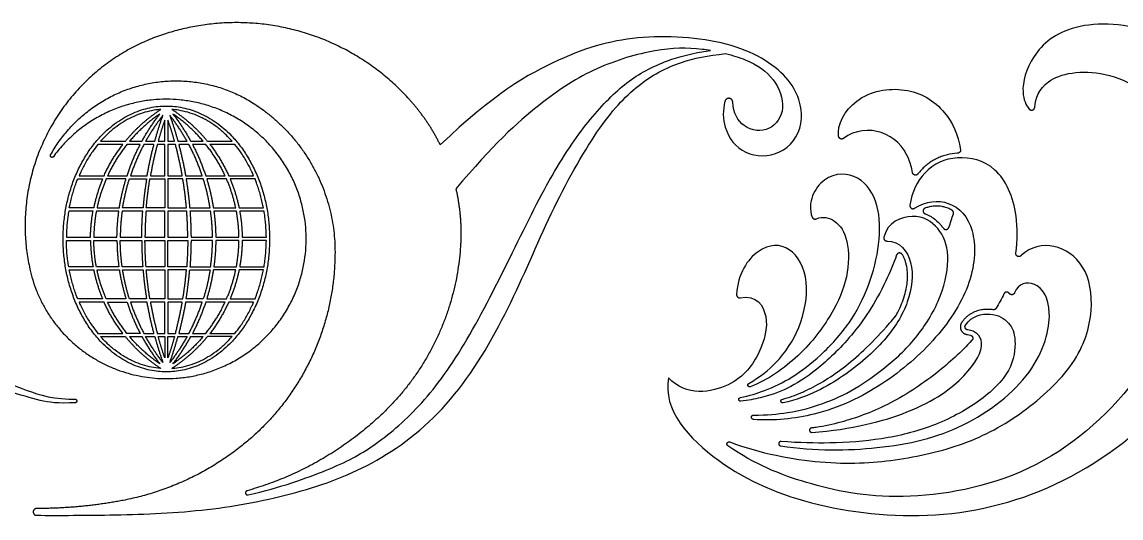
# Model space of a CAD drawing. Header units: millimetres. Extents: x -135 to 7155, y -215 to 2165.
# Drawn here: x -63.6 to 32, y 40.1 to 83.3 of the extents above; entities that cross this region are included whole.
import ezdxf

# ---------------------------------------------------------------- set-up
doc = ezdxf.new("R2010")
doc.units = ezdxf.units.MM
doc.header["$MEASUREMENT"] = 0
doc.layers.add('Default', color=18, linetype='Continuous')

msp = doc.modelspace()

# ---------------------------------------------------------------- linework, layer by layer
at = {"layer": 'Default', "color": 5}
for p, q in [((-51.229, 72.905), (-51.229, 74.746)), ((-50.945, 74.746), (-50.945, 72.905)), ((-56.804, 72.905), (-54.656, 72.905)), ((-54.286, 72.905), (-53.212, 72.905)), ((-52.888, 72.905), (-52.092, 72.905)), ((-51.797, 72.905), (-51.229, 72.905)), ((-50.945, 72.905), (-50.376, 72.905)), ((-50.082, 72.905), (-49.286, 72.905)), ((-48.961, 72.905), (-47.887, 72.905)), ((-47.517, 72.905), (-45.37, 72.905)), ((-54.882, 72.621), (-57.045, 72.621)), ((-53.365, 72.621), (-54.52, 72.621)), ((-52.168, 72.621), (-53.043, 72.621)), ((-51.229, 72.621), (-51.874, 72.621)), ((-51.229, 69.908), (-51.229, 72.621)), ((-50.299, 72.621), (-50.945, 72.621)), ((-50.945, 72.621), (-50.945, 69.908)), ((-49.13, 72.621), (-50.005, 72.621)), ((-47.653, 72.621), (-48.809, 72.621)), ((-45.128, 72.621), (-47.291, 72.621)), ((-58.68, 69.908), (-56.508, 69.908)), ((-56.196, 69.908), (-54.509, 69.908)), ((-54.21, 69.908), (-52.759, 69.908)), ((-52.471, 69.908), (-51.229, 69.908)), ((-50.945, 69.908), (-49.702, 69.908)), ((-49.414, 69.908), (-47.963, 69.908)), ((-47.664, 69.908), (-45.977, 69.908)), ((-45.665, 69.908), (-43.493, 69.908)), ((-58.798, 69.624), (-56.632, 69.624)), ((-54.6, 69.624), (-56.323, 69.624)), ((-54.302, 69.624), (-52.807, 69.624)), ((-52.519, 69.624), (-51.229, 69.624)), ((-51.229, 69.624), (-51.229, 67.111)), ((-49.654, 69.624), (-50.945, 69.624)), ((-50.945, 69.624), (-50.945, 67.111)), ((-47.871, 69.624), (-49.366, 69.624)), ((-45.85, 69.624), (-47.574, 69.624)), ((-43.375, 69.624), (-45.541, 69.624)), ((-57.411, 67.111), (-59.532, 67.111)), ((-57.121, 67.111), (-55.178, 67.111)), ((-53.118, 67.111), (-54.89, 67.111)), ((-51.229, 67.111), (-52.833, 67.111)), ((-50.945, 67.111), (-49.34, 67.111)), ((-49.055, 67.111), (-47.283, 67.111)), ((-46.996, 67.111), (-45.052, 67.111)), ((-44.762, 67.111), (-42.642, 67.111)), ((-57.466, 66.827), (-59.583, 66.827)), ((-55.219, 66.827), (-57.177, 66.827)), ((-53.141, 66.827), (-54.932, 66.827)), ((-51.229, 66.827), (-52.856, 66.827)), ((-51.229, 64.554), (-51.229, 66.827)), ((-49.317, 66.827), (-50.945, 66.827)), ((-50.945, 66.827), (-50.945, 64.554)), ((-47.241, 66.827), (-49.032, 66.827)), ((-44.996, 66.827), (-46.954, 66.827)), ((-42.59, 66.827), (-44.707, 66.827)), ((-59.784, 64.554), (-57.685, 64.554)), ((-59.784, 64.27), (-57.685, 64.27)), ((-57.4, 64.554), (-55.384, 64.554)), ((-57.4, 64.27), (-55.384, 64.27)), ((-55.1, 64.554), (-53.231, 64.554)), ((-55.1, 64.27), (-53.231, 64.27)), ((-52.947, 64.554), (-51.229, 64.554)), ((-52.947, 64.27), (-51.229, 64.27)), ((-51.229, 64.27), (-51.229, 61.998)), ((-50.945, 64.554), (-49.226, 64.554)), ((-50.945, 61.998), (-50.945, 64.27)), ((-50.945, 64.27), (-49.226, 64.27)), ((-48.942, 64.554), (-47.073, 64.554)), ((-47.073, 64.27), (-48.942, 64.27)), ((-46.789, 64.554), (-44.773, 64.554)), ((-44.773, 64.27), (-46.789, 64.27)), ((-44.489, 64.554), (-42.389, 64.554)), ((-42.389, 64.27), (-44.489, 64.27)), ((-57.466, 61.998), (-59.583, 61.998)), ((-59.532, 61.714), (-57.411, 61.714)), ((-55.219, 61.998), (-57.177, 61.998)), ((-57.121, 61.714), (-55.178, 61.714)), ((-53.141, 61.998), (-54.932, 61.998)), ((-54.89, 61.714), (-53.118, 61.714)), ((-51.229, 61.998), (-52.856, 61.998)), ((-52.833, 61.714), (-51.229, 61.714)), ((-51.229, 61.714), (-51.229, 59.201)), ((-49.317, 61.998), (-50.945, 61.998)), ((-49.34, 61.714), (-50.945, 61.714)), ((-50.945, 61.714), (-50.945, 59.201)), ((-49.055, 61.714), (-47.283, 61.714)), ((-49.032, 61.998), (-47.241, 61.998)), ((-45.052, 61.714), (-46.996, 61.714)), ((-46.954, 61.998), (-44.996, 61.998)), ((-42.642, 61.714), (-44.762, 61.714)), ((-44.707, 61.998), (-42.59, 61.998)), ((-56.632, 59.201), (-58.798, 59.201)), ((-56.508, 58.917), (-58.68, 58.917)), ((-54.6, 59.201), (-56.323, 59.201)), ((-56.196, 58.917), (-54.509, 58.917)), ((-52.807, 59.201), (-54.302, 59.201)), ((-52.759, 58.917), (-54.21, 58.917)), ((-51.229, 59.201), (-52.519, 59.201)), ((-51.229, 58.917), (-52.471, 58.917)), ((-51.229, 56.204), (-51.229, 58.917)), ((-50.945, 59.201), (-49.654, 59.201)), ((-49.702, 58.917), (-50.945, 58.917)), ((-50.945, 58.917), (-50.945, 56.204)), ((-47.963, 58.917), (-49.414, 58.917)), ((-47.871, 59.201), (-49.366, 59.201)), ((-45.977, 58.917), (-47.664, 58.917)), ((-47.574, 59.201), (-45.85, 59.201)), ((-43.493, 58.917), (-45.665, 58.917)), ((-45.541, 59.201), (-43.375, 59.201)), ((-57.045, 56.204), (-54.882, 56.204)), ((-56.804, 55.92), (-54.656, 55.92)), ((-53.365, 56.204), (-54.52, 56.204)), ((-54.286, 55.92), (-53.212, 55.92)), ((-53.043, 56.204), (-52.168, 56.204)), ((-52.888, 55.92), (-52.092, 55.92)), ((-51.874, 56.204), (-51.229, 56.204)), ((-51.797, 55.92), (-51.229, 55.92)), ((-51.229, 55.92), (-51.229, 54.079)), ((-50.945, 56.204), (-50.299, 56.204)), ((-50.945, 54.079), (-50.945, 55.92)), ((-50.945, 55.92), (-50.376, 55.92)), ((-50.082, 55.92), (-49.286, 55.92)), ((-50.005, 56.204), (-49.13, 56.204)), ((-48.961, 55.92), (-47.887, 55.92)), ((-48.809, 56.204), (-47.653, 56.204)), ((-45.37, 55.92), (-47.517, 55.92)), ((-47.291, 56.204), (-45.128, 56.204)), ((-59.562, 50.493), (-59.033, 50.479)), ((-59.034, 50.159), (-59.517, 50.15))]:
    msp.add_line(p, q, dxfattribs=at)
for points, weights in [([(-30.076, 76.689), (-39.02, 86.376), (-51.505, 82.14)], [1, 0.838537251904, 1]), ([(-51.505, 82.14), (-66.355, 77.101), (-62.964, 61.791)], [1, 0.74464146327, 1]), ([(-27.258, 72.588), (-28.371, 74.842), (-30.076, 76.689)], [1, 0.989713632511, 1]), ([(-54.656, 72.905), (-53.331, 74.527), (-51.574, 75.667)], [1, 0.988039173731, 1]), ([(-50.599, 75.667), (-48.843, 74.527), (-47.517, 72.905)], [1, 0.988039155547, 1]), ([(-43.403, 76.136), (-36.413, 71.594), (-36.413, 63.258)], [1, 0.878902917297, 1]), ([(-51.661, 75.268), (-53.134, 74.265), (-54.286, 72.905)], [1, 0.990919516876, 1]), ([(-53.212, 72.905), (-52.531, 74.149), (-51.661, 75.268)], [1, 0.996801514638, 1]), ([(-51.386, 75.159), (-52.225, 74.091), (-52.888, 72.905)], [1, 0.996966451526, 1]), ([(-52.092, 72.905), (-51.78, 74.045), (-51.386, 75.159)], [1, 0.999327206582, 1]), ([(-51.229, 74.746), (-51.541, 73.834), (-51.797, 72.905)], [1, 0.999544535775, 1]), ([(-50.376, 72.905), (-50.633, 73.834), (-50.945, 74.746)], [1, 0.999544535775, 1]), ([(-49.286, 72.905), (-49.949, 74.091), (-50.788, 75.159)], [1, 0.996966451526, 1]), ([(-50.788, 75.159), (-50.393, 74.045), (-50.082, 72.905)], [1, 0.999327206582, 1]), ([(-47.887, 72.905), (-49.039, 74.265), (-50.512, 75.268)], [1, 0.990919516876, 1]), ([(-50.512, 75.268), (-49.642, 74.149), (-48.961, 72.905)], [1, 0.996801514638, 1]), ([(-56.508, 69.908), (-55.856, 71.361), (-54.882, 72.621)], [1, 0.993030046894, 1]), ([(-54.52, 72.621), (-55.524, 71.367), (-56.196, 69.908)], [1, 0.992605165698, 1]), ([(-54.509, 69.908), (-54.05, 71.312), (-53.365, 72.621)], [1, 0.996528570327, 1]), ([(-53.043, 72.621), (-53.742, 71.314), (-54.21, 69.908)], [1, 0.996392732517, 1]), ([(-52.759, 69.908), (-52.522, 71.277), (-52.168, 72.621)], [1, 0.999070263252, 1]), ([(-51.874, 72.621), (-52.232, 71.277), (-52.471, 69.908)], [1, 0.999052826132, 1]), ([(-49.702, 69.908), (-49.942, 71.277), (-50.299, 72.621)], [1, 0.999052826132, 1]), ([(-50.005, 72.621), (-49.651, 71.277), (-49.414, 69.908)], [1, 0.999070263252, 1]), ([(-47.963, 69.908), (-48.431, 71.314), (-49.13, 72.621)], [1, 0.996392732517, 1]), ([(-48.809, 72.621), (-48.123, 71.312), (-47.664, 69.908)], [1, 0.996528570327, 1]), ([(-45.977, 69.908), (-46.649, 71.367), (-47.653, 72.621)], [1, 0.992605165698, 1]), ([(-47.291, 72.621), (-46.317, 71.361), (-45.665, 69.908)], [1, 0.993030046894, 1]), ([(-56.632, 69.624), (-57.145, 68.406), (-57.411, 67.111)], [1, 0.995185178265, 1]), ([(-56.323, 69.624), (-56.849, 68.408), (-57.121, 67.111)], [1, 0.994952619667, 1]), ([(-55.178, 67.111), (-54.98, 68.389), (-54.6, 69.624)], [1, 0.997340065345, 1]), ([(-54.89, 67.111), (-54.69, 68.389), (-54.302, 69.624)], [1, 0.997247556278, 1]), ([(-52.807, 69.624), (-53.012, 68.374), (-53.118, 67.111)], [1, 0.99922717101, 1]), ([(-52.833, 67.111), (-52.726, 68.374), (-52.519, 69.624)], [1, 0.999213131971, 1]), ([(-49.34, 67.111), (-49.447, 68.374), (-49.654, 69.624)], [1, 0.999213131971, 1]), ([(-49.366, 69.624), (-49.161, 68.374), (-49.055, 67.111)], [1, 0.99922717101, 1]), ([(-47.283, 67.111), (-47.484, 68.389), (-47.871, 69.624)], [1, 0.997247556278, 1]), ([(-47.574, 69.624), (-47.193, 68.389), (-46.996, 67.111)], [1, 0.997340065345, 1]), ([(-45.052, 67.111), (-45.325, 68.408), (-45.85, 69.624)], [1, 0.994952619667, 1]), ([(-45.541, 69.624), (-45.028, 68.406), (-44.762, 67.111)], [1, 0.995185178265, 1]), ([(-25.897, 68.754), (-25.335, 66.286), (-25.499, 63.761)], [1, 0.989575795205, 1]), ([(-57.685, 64.554), (-57.672, 65.7), (-57.466, 66.827)], [1, 0.996375057779, 1]), ([(-57.177, 66.827), (-57.388, 65.701), (-57.4, 64.554)], [1, 0.996214721419, 1]), ([(-55.384, 64.554), (-55.375, 65.696), (-55.219, 66.827)], [1, 0.997922778856, 1]), ([(-54.932, 66.827), (-55.091, 65.696), (-55.1, 64.554)], [1, 0.997853954613, 1]), ([(-53.231, 64.554), (-53.226, 65.692), (-53.141, 66.827)], [1, 0.999376288595, 1]), ([(-52.856, 66.827), (-52.942, 65.692), (-52.947, 64.554)], [1, 0.999365115766, 1]), ([(-49.226, 64.554), (-49.231, 65.692), (-49.317, 66.827)], [1, 0.999365115766, 1]), ([(-49.032, 66.827), (-48.947, 65.692), (-48.942, 64.554)], [1, 0.999376288595, 1]), ([(-47.073, 64.554), (-47.083, 65.696), (-47.241, 66.827)], [1, 0.997853954613, 1]), ([(-46.954, 66.827), (-46.798, 65.696), (-46.789, 64.554)], [1, 0.997922778856, 1]), ([(-44.773, 64.554), (-44.785, 65.701), (-44.996, 66.827)], [1, 0.996214721419, 1]), ([(-44.707, 66.827), (-44.501, 65.7), (-44.489, 64.554)], [1, 0.996375057779, 1]), ([(17.381, 66.604), (17.442, 66.807), (17.259, 66.914)], [1, 0.784861785999, 1]), ([(-57.685, 64.27), (-57.672, 63.125), (-57.466, 61.998)], [1, 0.996375057779, 1]), ([(-57.177, 61.998), (-57.388, 63.124), (-57.4, 64.27)], [1, 0.996214721419, 1]), ([(-55.384, 64.27), (-55.375, 63.129), (-55.219, 61.998)], [1, 0.997922778856, 1]), ([(-54.932, 61.998), (-55.091, 63.128), (-55.1, 64.27)], [1, 0.997853954613, 1]), ([(-53.231, 64.27), (-53.226, 63.132), (-53.141, 61.998)], [1, 0.999376288595, 1]), ([(-52.856, 61.998), (-52.942, 63.132), (-52.947, 64.27)], [1, 0.999365115766, 1]), ([(-49.226, 64.27), (-49.231, 63.132), (-49.317, 61.998)], [1, 0.999365115766, 1]), ([(-48.942, 64.27), (-48.947, 63.132), (-49.032, 61.998)], [1, 0.999376288595, 1]), ([(-47.241, 61.998), (-47.083, 63.128), (-47.073, 64.27)], [1, 0.997853954613, 1]), ([(-46.789, 64.27), (-46.798, 63.129), (-46.954, 61.998)], [1, 0.997922778856, 1]), ([(-44.996, 61.998), (-44.785, 63.124), (-44.773, 64.27)], [1, 0.996214721419, 1]), ([(-44.489, 64.27), (-44.501, 63.125), (-44.707, 61.998)], [1, 0.996375057779, 1]), ([(-36.413, 63.258), (-36.413, 52.737), (-44.717, 46.275)], [1, 0.898357446262, 1]), ([(-25.499, 63.761), (-26.064, 55.089), (-32.386, 49.126)], [1, 0.930588879279, 1]), ([(-57.411, 61.714), (-57.145, 60.419), (-56.632, 59.201)], [1, 0.995185178265, 1]), ([(-56.323, 59.201), (-56.849, 60.417), (-57.121, 61.714)], [1, 0.994952619667, 1]), ([(-55.178, 61.714), (-54.98, 60.436), (-54.6, 59.201)], [1, 0.997340065345, 1]), ([(-54.302, 59.201), (-54.69, 60.435), (-54.89, 61.714)], [1, 0.997247556278, 1]), ([(-53.118, 61.714), (-53.012, 60.451), (-52.807, 59.201)], [1, 0.99922717101, 1]), ([(-52.519, 59.201), (-52.726, 60.451), (-52.833, 61.714)], [1, 0.999213131971, 1]), ([(-49.654, 59.201), (-49.447, 60.451), (-49.34, 61.714)], [1, 0.999213131971, 1]), ([(-49.366, 59.201), (-49.161, 60.451), (-49.055, 61.714)], [1, 0.99922717101, 1]), ([(-47.283, 61.714), (-47.484, 60.435), (-47.871, 59.201)], [1, 0.997247556278, 1]), ([(-46.996, 61.714), (-47.193, 60.436), (-47.574, 59.201)], [1, 0.997340065345, 1]), ([(-45.85, 59.201), (-45.325, 60.417), (-45.052, 61.714)], [1, 0.994952619667, 1]), ([(-44.762, 61.714), (-45.028, 60.419), (-45.541, 59.201)], [1, 0.995185178265, 1]), ([(-54.882, 56.204), (-55.856, 57.464), (-56.508, 58.917)], [1, 0.993030046894, 1]), ([(-54.52, 56.204), (-55.524, 57.458), (-56.196, 58.917)], [1, 0.992605165698, 1]), ([(-54.509, 58.917), (-54.05, 57.512), (-53.365, 56.204)], [1, 0.996528570327, 1]), ([(-54.21, 58.917), (-53.742, 57.511), (-53.043, 56.204)], [1, 0.996392732517, 1]), ([(-52.168, 56.204), (-52.522, 57.548), (-52.759, 58.917)], [1, 0.999070263252, 1]), ([(-52.471, 58.917), (-52.232, 57.547), (-51.874, 56.204)], [1, 0.999052826132, 1]), ([(-50.299, 56.204), (-49.942, 57.547), (-49.702, 58.917)], [1, 0.999052826132, 1]), ([(-49.414, 58.917), (-49.651, 57.548), (-50.005, 56.204)], [1, 0.999070263252, 1]), ([(-49.13, 56.204), (-48.431, 57.511), (-47.963, 58.917)], [1, 0.996392732517, 1]), ([(-47.664, 58.917), (-48.123, 57.512), (-48.809, 56.204)], [1, 0.996528570327, 1]), ([(-47.653, 56.204), (-46.649, 57.458), (-45.977, 58.917)], [1, 0.992605165698, 1]), ([(-45.665, 58.917), (-46.317, 57.464), (-47.291, 56.204)], [1, 0.993030046894, 1]), ([(21.11, 58.384), (21.017, 58.231), (20.84, 58.256)], [1, 0.832722065278, 1]), ([(12.361, 57.708), (12.377, 57.727), (12.389, 57.749)], [1, 0.995751093645, 1]), ([(-54.656, 55.92), (-53.331, 54.298), (-51.574, 53.157)], [1, 0.98803915645, 1]), ([(-51.661, 53.557), (-53.134, 54.56), (-54.286, 55.92)], [1, 0.990919516876, 1]), ([(-53.212, 55.92), (-52.531, 54.676), (-51.661, 53.557)], [1, 0.996801514638, 1]), ([(-51.386, 53.665), (-52.225, 54.734), (-52.888, 55.92)], [1, 0.996966451526, 1]), ([(-52.092, 55.92), (-51.78, 54.78), (-51.386, 53.665)], [1, 0.999327206582, 1]), ([(-51.229, 54.079), (-51.541, 54.991), (-51.797, 55.92)], [1, 0.999544535775, 1]), ([(-50.376, 55.92), (-50.633, 54.991), (-50.945, 54.079)], [1, 0.999544535775, 1]), ([(-49.286, 55.92), (-49.949, 54.734), (-50.788, 53.665)], [1, 0.996966451526, 1]), ([(-50.788, 53.665), (-50.393, 54.78), (-50.082, 55.92)], [1, 0.999327206582, 1]), ([(-47.517, 55.92), (-48.843, 54.298), (-50.599, 53.157)], [1, 0.988039154974, 1]), ([(-47.887, 55.92), (-49.039, 54.56), (-50.512, 53.557)], [1, 0.990919516876, 1]), ([(-50.512, 53.557), (-49.642, 54.676), (-48.961, 55.92)], [1, 0.996801514638, 1]), ([(-32.386, 49.126), (-37.412, 44.386), (-44.063, 42.522)], [1, 0.970990917231, 1]), ([(-44.717, 46.275), (-49.234, 42.761), (-54.853, 41.679)], [1, 0.972393652779, 1]), ([(-54.853, 41.679), (-58.578, 40.962), (-62.371, 40.979)], [1, 0.995273204646, 1])]:
    msp.add_rational_spline(points, weights, degree=2, dxfattribs=at)
for points, knots in [([(-7.408, 52.338), (-7.91, 49.52), (-3.332, 44.533), (5.173, 40.902), (16.577, 39.771), (27.708, 42.901), (38.145, 51.16), (43.085, 63.407), (41.482, 77.081), (35.15, 83.172), (27.294, 83.324), (24.023, 80.363), (23.168, 77.271), (23.692, 76.032), (23.99, 75.697)], [11708.457076, 11708.457076, 11708.457076, 11708.457076, 11743.120278, 11777.78348, 11812.446683, 11847.109885, 11881.773087, 11916.43629, 11951.099492, 11985.762694, 12020.425897, 12055.089099, 12089.752301, 12113.583948, 12113.583948, 12113.583948, 12113.583948]), ([(-2.489, 76.382), (-2.699, 75.596), (-2.623, 73.741), (-0.935, 71.567), (2.481, 71.517), (4.626, 74.224), (3.682, 78.349), (-1.347, 81.659), (-9.925, 82.343), (-16.565, 80.533), (-22.643, 77), (-27.258, 72.588)], [10296.360235, 10296.360235, 10296.360235, 10296.360235, 10318.859277, 10350.223536, 10381.587795, 10412.952054, 10444.316313, 10475.680572, 10507.044831, 10538.40909, 10569.773341, 10569.773341, 10569.773341, 10569.773341]), ([(-62.373, 40.381), (-60.466, 40.379), (-55.412, 40.361), (-47.47, 40.703), (-39.687, 42.197), (-32.712, 44.741), (-26.091, 49.93), (-21.119, 58.377), (-17.748, 66.724), (-13.476, 74.357), (-10.082, 77.979), (-6.733, 79.803), (-3.999, 80.363), (-2.434, 80.525)], [9748.878443, 9748.878443, 9748.878443, 9748.878443, 9785.416188, 9824.468132, 9863.520076, 9902.57202, 9941.623964, 9980.675908, 10019.727852, 10058.779796, 10097.83174, 10136.883684, 10166.854967, 10166.854967, 10166.854967, 10166.854967]), ([(-43.97, 42.154), (-41.159, 42.801), (-36.439, 44.482), (-33.157, 46.211), (-29.088, 49.604), (-25.22, 54.774), (-21.152, 62.814), (-17.484, 70.386), (-14.122, 75.09), (-11.091, 78.183), (-7.946, 79.875), (-5.361, 80.569), (-3.747, 80.788)], [3760.906899, 3760.906899, 3760.906899, 3760.906899, 3791.024953, 3823.136735, 3855.248518, 3887.3603, 3919.472083, 3951.583865, 3983.695648, 4015.807431, 4047.919213, 4072.672195, 4072.672195, 4072.672195, 4072.672195]), ([(-3.747, 80.788), (-3.993, 80.828), (-5.562, 81.046), (-8.294, 81.032), (-13.769, 79.436), (-18.403, 76.475), (-22.705, 72.591), (-25.897, 68.754)], [4072.672195, 4072.672195, 4072.672195, 4072.672195, 4077.058657, 4100.598594, 4124.13853, 4147.678466, 4171.218403, 4171.218403, 4171.218403, 4171.218403]), ([(-2.434, 80.525), (-1.821, 80.376), (-0.017, 79.814), (1.937, 78.41), (2.905, 75.701), (1.548, 73.67), (-0.84, 73.825), (-1.766, 75.332), (-1.812, 76.309)], [10166.854967, 10166.854967, 10166.854967, 10166.854967, 10178.125268, 10201.665206, 10225.205143, 10248.745081, 10272.285018, 10291.199952, 10291.199952, 10291.199952, 10291.199952]), ([(24.459, 75.851), (24.531, 76.619), (25.174, 78.516), (30.344, 79.523), (37.279, 75.716), (38.975, 62.674), (33.901, 51.661), (24.332, 43.445), (12.344, 41.411), (4.52, 43.036), (0.145, 44.783), (-2.235, 46.424)], [12115.906081, 12115.906081, 12115.906081, 12115.906081, 12144.499012, 12179.520318, 12214.541624, 12249.56293, 12284.584236, 12319.605542, 12354.626847, 12389.648153, 12422.896309, 12422.896309, 12422.896309, 12422.896309]), ([(7.402, 73.32), (7.224, 74.328), (8.759, 77.055), (13.339, 77.828), (16.586, 75.984), (17.805, 73.515), (18.006, 72.172)], [680.06116, 680.06116, 680.06116, 680.06116, 697.487524, 717.458159, 737.428794, 752.063358, 752.063358, 752.063358, 752.063358]), ([(-51.574, 75.667), (-51.654, 75.662), (-51.983, 75.632), (-52.586, 75.532), (-53.359, 75.31), (-54.131, 74.988), (-54.877, 74.575), (-55.603, 74.064), (-56.248, 73.501), (-56.635, 73.095), (-56.804, 72.905)], [388.814162, 388.814162, 388.814162, 388.814162, 390.075981, 394.055603, 398.474047, 402.791672, 407.287955, 411.966113, 416.822217, 420.84261, 420.84261, 420.84261, 420.84261]), ([(-45.37, 72.905), (-45.538, 73.095), (-45.925, 73.501), (-46.571, 74.064), (-47.181, 74.494), (-47.681, 74.788), (-48.175, 75.043), (-48.815, 75.31), (-49.588, 75.532), (-50.19, 75.632), (-50.52, 75.662), (-50.599, 75.667)], [362.840323, 362.840323, 362.840323, 362.840323, 366.860717, 371.716821, 376.394979, 378.665799, 380.891261, 385.208886, 389.62733, 393.606952, 394.86878, 394.86878, 394.86878, 394.86878]), ([(13.825, 70.186), (13.759, 70.617), (13.318, 72.158), (11.488, 74.072), (8.817, 73.915), (7.832, 73.154)], [641.821891, 641.821891, 641.821891, 641.821891, 647.288229, 663.396143, 678.007475, 678.007475, 678.007475, 678.007475]), ([(-57.045, 72.621), (-57.214, 72.416), (-57.575, 71.938), (-58.078, 71.146), (-58.443, 70.44), (-58.632, 70.02), (-58.68, 69.908)], [378.892412, 378.892412, 378.892412, 378.892412, 383.091069, 388.375926, 393.743733, 395.670654, 395.670654, 395.670654, 395.670654]), ([(-43.493, 69.908), (-43.542, 70.02), (-43.73, 70.44), (-44.096, 71.146), (-44.598, 71.938), (-44.96, 72.416), (-45.128, 72.621)], [299.189085, 299.189085, 299.189085, 299.189085, 301.116006, 306.483812, 311.768669, 315.967327, 315.967327, 315.967327, 315.967327]), ([(17.756, 71.863), (17.741, 71.862), (17.434, 71.842), (16.986, 71.776), (16.429, 71.614), (16.028, 71.454), (15.642, 71.256), (15.275, 71.017), (14.927, 70.739), (14.6, 70.421), (14.4, 70.186), (14.304, 70.062)], [624.563502, 624.563502, 624.563502, 624.563502, 624.732659, 627.9847, 629.588008, 631.187356, 632.792238, 634.41265, 636.059232, 637.743199, 639.491577, 639.491577, 639.491577, 639.491577]), ([(22.812, 63.183), (22.963, 64.276), (22.998, 67.239), (21.278, 70.993), (17.612, 71.8), (14.849, 70.61), (13.742, 68.457), (13.599, 67.344)], [12607.012097, 12607.012097, 12607.012097, 12607.012097, 12617.158404, 12634.207798, 12651.257193, 12668.306587, 12682.796224, 12682.796224, 12682.796224, 12682.796224]), ([(-1.162, 50.613), (-0.351, 50.793), (1.221, 51.261), (3.32, 52.287), (5.829, 54.178), (8.469, 57.062), (10.116, 60.334), (11.044, 63.956), (10.989, 67.485), (9.341, 70.081), (6.048, 70.285), (4.622, 67.58), (5.1, 66.311)], [11343.994542, 11343.994542, 11343.994542, 11343.994542, 11353.713155, 11366.959973, 11380.20679, 11393.453608, 11406.700426, 11419.947243, 11433.194061, 11446.440879, 11459.687696, 11472.023938, 11472.023938, 11472.023938, 11472.023938]), ([(-59.532, 67.111), (-59.518, 67.185), (-59.47, 67.425), (-59.379, 67.829), (-59.204, 68.488), (-59.008, 69.087), (-58.842, 69.515), (-58.798, 69.624)], [372.70186, 372.70186, 372.70186, 372.70186, 373.892832, 376.573687, 379.269179, 384.683909, 386.543628, 386.543628, 386.543628, 386.543628]), ([(-42.642, 67.111), (-42.656, 67.185), (-42.737, 67.592), (-42.917, 68.327), (-43.165, 69.087), (-43.331, 69.515), (-43.375, 69.624)], [782.822582, 782.822582, 782.822582, 782.822582, 784.013554, 789.3899, 794.80463, 796.664348, 796.664348, 796.664348, 796.664348]), ([(14.012, 67.084), (15.013, 67.734), (17.28, 67.881), (19.411, 65.512), (19.226, 60.647), (16.119, 55.73), (11.326, 51.591), (6.081, 49.052), (1.758, 48.565), (-0.013, 48.722)], [12685.07139, 12685.07139, 12685.07139, 12685.07139, 12702.90525, 12723.467352, 12744.029453, 12764.591555, 12785.153656, 12805.715758, 12820.92611, 12820.92611, 12820.92611, 12820.92611]), ([(17.259, 66.914), (17.253, 66.918), (17.143, 66.981), (16.963, 67.067), (16.679, 67.166), (16.287, 67.261), (15.81, 67.286), (15.324, 67.216), (15.06, 67.14), (14.938, 67.097), (14.932, 67.095)], [64.129346, 64.129346, 64.129346, 64.129346, 64.205965, 65.534508, 66.355097, 67.546435, 70.020037, 71.630621, 72.999777, 73.073906, 73.073906, 73.073906, 73.073906]), ([(-59.583, 66.827), (-59.61, 66.666), (-59.684, 66.181), (-59.759, 65.423), (-59.782, 64.825), (-59.784, 64.554)], [561.401037, 561.401037, 561.401037, 561.401037, 563.984575, 569.169802, 573.460674, 573.460674, 573.460674, 573.460674]), ([(-42.389, 64.554), (-42.392, 64.825), (-42.414, 65.423), (-42.49, 66.181), (-42.563, 66.666), (-42.59, 66.827)], [362.214892, 362.214892, 362.214892, 362.214892, 366.505764, 371.690991, 374.27453, 374.27453, 374.27453, 374.27453]), ([(5.462, 66.16), (6.019, 66.407), (7.235, 66.109), (8.301, 64.457), (8.306, 61.091), (6.917, 57.91), (4.385, 54.419), (1.217, 52.111), (-0.299, 51.567)], [11473.651363, 11473.651363, 11473.651363, 11473.651363, 11485.356204, 11498.720016, 11512.083828, 11525.44764, 11538.811452, 11550.462356, 11550.462356, 11550.462356, 11550.462356]), ([(0.005, 49.102), (1.141, 49.094), (3.407, 49.306), (6.038, 50.031), (8.779, 51.271), (11.619, 53.28), (14.326, 55.81), (16.492, 59.433), (17.171, 63.155), (16.218, 65.462), (14.151, 66.818), (11.657, 65.887), (11.334, 64.565)], [12823.08423, 12823.08423, 12823.08423, 12823.08423, 12832.580543, 12845.513203, 12858.445863, 12871.378523, 12884.311182, 12897.243842, 12910.176502, 12923.109162, 12936.041822, 12947.981813, 12947.981813, 12947.981813, 12947.981813]), ([(14.932, 66.588), (14.936, 66.586), (15.027, 66.553), (15.199, 66.481), (15.513, 66.313), (15.865, 66.06), (16.171, 65.761), (16.379, 65.516), (16.47, 65.395), (16.51, 65.34)], [75.524636, 75.524636, 75.524636, 75.524636, 75.581395, 76.600739, 77.597213, 79.536856, 81.421865, 82.348081, 83.110409, 83.110409, 83.110409, 83.110409]), ([(-59.583, 61.998), (-59.61, 62.158), (-59.684, 62.643), (-59.759, 63.401), (-59.782, 63.999), (-59.784, 64.27)], [375.873145, 375.873145, 375.873145, 375.873145, 378.456683, 383.64191, 387.932783, 387.932783, 387.932783, 387.932783]), ([(-42.59, 61.998), (-42.563, 62.158), (-42.49, 62.643), (-42.414, 63.401), (-42.392, 63.999), (-42.389, 64.27)], [375.873153, 375.873153, 375.873153, 375.873153, 378.456691, 383.641918, 387.93279, 387.93279, 387.93279, 387.93279]), ([(11.592, 64.232), (12.755, 64.213), (14.086, 62.426), (13.632, 58.878), (11.623, 55.586), (8.066, 52.493), (4.865, 50.701), (2.572, 50.156)], [12949.775692, 12949.775692, 12949.775692, 12949.775692, 12965.421738, 12982.442808, 12999.463878, 13016.484949, 13032.232222, 13032.232222, 13032.232222, 13032.232222]), ([(-2.06, 46.758), (0.595, 45.756), (6.334, 44.708), (12.294, 45.036), (18.446, 46.407), (23.476, 49.121), (28.271, 53.53), (29.744, 58.309), (28.96, 62.32), (26.19, 64.18), (24.104, 63.753), (23.27, 62.956), (23.265, 62.951)], [12424.940912, 12424.940912, 12424.940912, 12424.940912, 12444.265639, 12464.285991, 12484.306342, 12504.326693, 12524.347045, 12544.367396, 12564.387747, 12584.408099, 12604.42845, 12604.538454, 12604.538454, 12604.538454, 12604.538454]), ([(-0.427, 51.844), (0.56, 52.407), (2.138, 53.636), (4.119, 56.496), (5.019, 60.847), (3.304, 64.003), (0.429, 63.984), (-1.396, 61.407), (-1.478, 59.578)], [11552.149614, 11552.149614, 11552.149614, 11552.149614, 11565.230334, 11580.319903, 11595.409472, 11610.499042, 11625.588611, 11639.804116, 11639.804116, 11639.804116, 11639.804116]), ([(12.446, 63.015), (12.156, 62.239), (10.937, 59.322), (8.524, 55.795), (5.408, 52.875), (2.893, 51.302), (0.98, 50.665), (-0.453, 50.37), (-1.111, 50.3)], [11262.424663, 11262.424663, 11262.424663, 11262.424663, 11268.117059, 11284.224973, 11300.332887, 11316.440801, 11332.548715, 11342.208322, 11342.208322, 11342.208322, 11342.208322]), ([(12.389, 57.749), (12.446, 57.849), (12.623, 58.18), (12.886, 58.755), (13.14, 59.478), (13.308, 60.17), (13.399, 60.853), (13.406, 61.515), (13.326, 62.066), (13.21, 62.471), (13.105, 62.743), (13.005, 62.938), (12.941, 63.042), (12.925, 63.066)], [13089.339721, 13089.339721, 13089.339721, 13089.339721, 13090.621905, 13093.523978, 13096.369299, 13099.145641, 13101.447364, 13104.027042, 13106.498112, 13107.631182, 13108.70787, 13109.74569, 13110.067659, 13110.067659, 13110.067659, 13110.067659]), ([(-58.798, 59.201), (-58.842, 59.31), (-59.008, 59.738), (-59.256, 60.498), (-59.437, 61.233), (-59.518, 61.64), (-59.532, 61.714)], [415.550401, 415.550401, 415.550401, 415.550401, 417.410119, 422.824849, 428.201196, 429.392167, 429.392167, 429.392167, 429.392167]), ([(-43.375, 59.201), (-43.331, 59.31), (-43.165, 59.738), (-42.97, 60.337), (-42.795, 60.995), (-42.703, 61.4), (-42.656, 61.64), (-42.642, 61.714)], [440.867123, 440.867123, 440.867123, 440.867123, 442.726842, 448.141572, 450.837064, 453.517918, 454.708891, 454.708891, 454.708891, 454.708891]), ([(2.351, 46.42), (5.357, 45.967), (11.364, 46.048), (18.354, 47.683), (24.8, 52.704), (26.255, 58.522), (24.604, 60.929), (23.025, 60.535), (22.713, 59.732)], [2999.774236, 2999.774236, 2999.774236, 2999.774236, 3020.98876, 3044.572132, 3068.155504, 3091.738876, 3115.322247, 3137.105019, 3137.105019, 3137.105019, 3137.105019]), ([(-1.167, 59.3), (0.274, 59.53), (1.512, 57.66), (0.672, 54.53), (-1.484, 51.393), (-5.836, 50.689), (-7.408, 52.338)], [11641.57818, 11641.57818, 11641.57818, 11641.57818, 11657.458393, 11674.457954, 11691.457515, 11708.457076, 11708.457076, 11708.457076, 11708.457076]), ([(-58.68, 58.917), (-58.632, 58.805), (-58.443, 58.385), (-58.078, 57.679), (-57.575, 56.886), (-57.214, 56.409), (-57.045, 56.204)], [394.045171, 394.045171, 394.045171, 394.045171, 395.972092, 401.339899, 406.624756, 410.823413, 410.823413, 410.823413, 410.823413]), ([(-45.128, 56.204), (-44.96, 56.409), (-44.598, 56.886), (-44.096, 57.679), (-43.73, 58.385), (-43.542, 58.805), (-43.493, 58.917)], [470.030022, 470.030022, 470.030022, 470.030022, 474.22868, 479.513537, 484.881344, 486.808265, 486.808265, 486.808265, 486.808265]), ([(18.44, 56.925), (18.999, 57.738), (20.87, 58.13), (22.36, 57.154), (22.871, 55.795), (22.59, 52.978), (19.794, 50.198), (15.607, 48), (11.144, 46.919), (6.898, 46.608), (4.013, 46.68), (2.393, 46.797)], [2879.116781, 2879.116781, 2879.116781, 2879.116781, 2890.866969, 2904.475127, 2918.083284, 2931.691442, 2945.299599, 2958.907757, 2972.515914, 2986.124071, 2997.613025, 2997.613025, 2997.613025, 2997.613025]), ([(4.186, 51.059), (4.318, 51.116), (5.533, 51.667), (7.998, 53.166), (10.56, 55.591), (12.181, 57.492), (12.361, 57.708)], [13044.31514, 13044.31514, 13044.31514, 13044.31514, 13046.755353, 13066.725988, 13086.696623, 13089.155289, 13089.155289, 13089.155289, 13089.155289]), ([(20.84, 58.256), (20.775, 58.266), (20.641, 58.281), (20.436, 58.291), (20.15, 58.288), (19.781, 58.247), (19.41, 58.147), (19.114, 58.023), (18.892, 57.905), (18.677, 57.759), (18.471, 57.586), (18.278, 57.384), (18.162, 57.233), (18.107, 57.154)], [3147.121437, 3147.121437, 3147.121437, 3147.121437, 3147.849963, 3148.630711, 3149.401363, 3151.028271, 3152.759356, 3153.663852, 3154.595859, 3155.557766, 3156.5537, 3157.588173, 3158.667308, 3158.667308, 3158.667308, 3158.667308]), ([(5.067, 47.596), (8.534, 47.829), (14.537, 49.407), (18.723, 52.519), (20.397, 55.497), (19.286, 56.444), (18.637, 56.504)], [2797.493561, 2797.493561, 2797.493561, 2797.493561, 2815.833968, 2837.51608, 2859.198191, 2877.036633, 2877.036633, 2877.036633, 2877.036633]), ([(-51.574, 53.157), (-51.654, 53.163), (-51.983, 53.193), (-52.586, 53.293), (-53.359, 53.515), (-53.998, 53.782), (-54.493, 54.037), (-54.992, 54.331), (-55.603, 54.76), (-56.248, 55.324), (-56.635, 55.73), (-56.804, 55.92)], [61.803171, 61.803171, 61.803171, 61.803171, 63.065001, 67.044623, 71.463067, 75.780692, 78.006155, 80.276975, 84.955133, 89.811237, 93.83163, 93.83163, 93.83163, 93.83163]), ([(-50.599, 53.157), (-50.52, 53.163), (-50.19, 53.193), (-49.588, 53.293), (-48.815, 53.515), (-48.042, 53.837), (-47.296, 54.25), (-46.571, 54.76), (-45.925, 55.324), (-45.538, 55.73), (-45.37, 55.92)], [727.031253, 727.031253, 727.031253, 727.031253, 728.293084, 732.272706, 736.69115, 741.008775, 745.505058, 750.183216, 755.03932, 759.059712, 759.059712, 759.059712, 759.059712]), ([(19.001, 55.601), (18.066, 54.576), (15.714, 52.447), (11.617, 49.785), (7.904, 48.507), (6.211, 48.14), (5.434, 48.028)], [2735.158116, 2735.158116, 2735.158116, 2735.158116, 2748.638035, 2765.68743, 2782.736824, 2793.50924, 2793.50924, 2793.50924, 2793.50924]), ([(18.6, 56.102), (18.688, 56.093), (18.788, 56.073), (18.884, 56.04), (18.896, 56.035)], [3160.61183, 3160.61183, 3160.61183, 3160.61183, 3161.593262, 3161.743098, 3161.743098, 3161.743098, 3161.743098]), ([(-71.682, 52.617), (-70.321, 52.711), (-67.072, 52.692), (-63.672, 51.434), (-61.398, 50.54), (-59.562, 50.493)], [11546.485423, 11546.485423, 11546.485423, 11546.485423, 11561.212319, 11581.08215, 11600.951982, 11600.951982, 11600.951982, 11600.951982]), ([(-59.517, 50.15), (-60.895, 50.125), (-62.199, 50.331), (-65.222, 51.348), (-67.878, 51.643), (-69.721, 51.383), (-70.032, 51.33)], [11606.567364, 11606.567364, 11606.567364, 11606.567364, 11622.065728, 11637.564091, 11653.062455, 11656.13215, 11656.13215, 11656.13215, 11656.13215])]:
    msp.add_open_spline(points, degree=3, knots=knots, dxfattribs=at)
for points, weights, knots in [([(-61.158, 71.715), (-58.52, 76.472), (-53.242, 77.786), (-47.963, 79.1), (-43.403, 76.136)], [1, 0.917048991127, 1, 0.917048991127, 1], [10862.290384, 10862.290384, 10862.290384, 10916.472399, 10916.472399, 10970.654413, 10970.654413, 10970.654413]), ([(-62.964, 61.791), (-60.855, 52.269), (-51.087, 52.269), (-38.923, 52.269), (-38.923, 64.412), (-38.923, 76.556), (-51.087, 76.556), (-57.275, 76.556), (-60.919, 71.562)], [0.926224148978, 0.75039144912, 1, 0.707106781187, 1, 0.707106781187, 1, 0.82594226636, 0.858759207133], [10854.612866, 10854.612866, 10854.612866, 10855.951526, 10855.951526, 10857.522323, 10857.522323, 10859.093119, 10859.093119, 10860.026597, 10860.026597, 10860.026597]), ([(-1.812, 76.309), (-1.825, 76.605), (-2.119, 76.636), (-2.413, 76.668), (-2.489, 76.382)], [1, 0.75928155136, 1, 0.75928155136, 1], [10291.199952, 10291.199952, 10291.199952, 10293.780094, 10293.780094, 10296.360235, 10296.360235, 10296.360235]), ([(-51.087, 52.856), (-42.104, 52.856), (-42.104, 64.412), (-42.104, 75.969), (-51.087, 75.969), (-60.069, 75.969), (-60.069, 64.412), (-60.069, 52.856), (-51.087, 52.856)], [1, 0.707106781187, 1, 0.707106781187, 1, 0.707106781187, 1, 0.707106781187, 1], [0, 0, 0, 1.570796, 1.570796, 3.141593, 3.141593, 4.712389, 4.712389, 6.283185, 6.283185, 6.283185]), ([(23.99, 75.697), (24.107, 75.565), (24.275, 75.62), (24.443, 75.675), (24.459, 75.851)], [1, 0.836170287707, 1, 0.836170287707, 1], [12113.583948, 12113.583948, 12113.583948, 12114.745014, 12114.745014, 12115.906081, 12115.906081, 12115.906081]), ([(7.832, 73.154), (7.712, 73.061), (7.57, 73.116), (7.429, 73.171), (7.402, 73.32)], [1, 0.87106918562, 1, 0.87106918562, 1], [678.007475, 678.007475, 678.007475, 679.034318, 679.034318, 680.06116, 680.06116, 680.06116]), ([(-60.919, 71.562), (-60.998, 71.454), (-61.11, 71.526), (-61.223, 71.598), (-61.158, 71.715)], [1, 0.728670905682, 1, 0.728670905682, 1], [10860.026597, 10860.026597, 10860.026597, 10861.158491, 10861.158491, 10862.290384, 10862.290384, 10862.290384]), ([(18.006, 72.172), (18.024, 72.055), (17.949, 71.962), (17.875, 71.87), (17.756, 71.863)], [1, 0.915085172662, 1, 0.915085172662, 1], [622.903193, 622.903193, 622.903193, 623.733348, 623.733348, 624.563502, 624.563502, 624.563502]), ([(14.304, 70.062), (14.195, 69.921), (14.023, 69.966), (13.851, 70.011), (13.825, 70.186)], [1, 0.835046899429, 1, 0.835046899429, 1], [639.491577, 639.491577, 639.491577, 640.656734, 640.656734, 641.821891, 641.821891, 641.821891]), ([(13.599, 67.344), (13.576, 67.174), (13.722, 67.082), (13.868, 66.99), (14.012, 67.084)], [1, 0.842552550426, 1, 0.842552550426, 1], [12682.796224, 12682.796224, 12682.796224, 12683.933807, 12683.933807, 12685.07139, 12685.07139, 12685.07139]), ([(14.932, 67.095), (14.754, 67.031), (14.754, 66.841), (14.753, 66.652), (14.932, 66.588)], [1, 0.818108255455, 1, 0.818108255455, 1], [73.073906, 73.073906, 73.073906, 74.299271, 74.299271, 75.524636, 75.524636, 75.524636]), ([(5.1, 66.311), (5.141, 66.203), (5.248, 66.158), (5.355, 66.113), (5.462, 66.16)], [1, 0.918369452657, 1, 0.918369452657, 1], [11472.023938, 11472.023938, 11472.023938, 11472.837651, 11472.837651, 11473.651363, 11473.651363, 11473.651363]), ([(16.51, 65.34), (16.605, 65.208), (16.766, 65.23), (16.926, 65.253), (16.982, 65.405)], [1, 0.856953866989, 1, 0.856953866989, 1], [57.477731, 57.477731, 57.477731, 58.560664, 58.560664, 59.643597, 59.643597, 59.643597]), ([(11.334, 64.565), (11.304, 64.439), (11.383, 64.337), (11.462, 64.234), (11.592, 64.232)], [1, 0.901111701578, 1, 0.901111701578, 1], [12947.981813, 12947.981813, 12947.981813, 12948.878753, 12948.878753, 12949.775692, 12949.775692, 12949.775692]), ([(12.925, 63.066), (12.835, 63.206), (12.67, 63.188), (12.505, 63.17), (12.446, 63.015)], [1, 0.85114949935, 1, 0.85114949935, 1], [13110.067659, 13110.067659, 13110.067659, 13111.17291, 13111.17291, 13112.27816, 13112.27816, 13112.27816]), ([(23.265, 62.951), (23.127, 62.819), (22.956, 62.906), (22.785, 62.993), (22.812, 63.183)], [1, 0.814800935515, 1, 0.814800935515, 1], [12604.538454, 12604.538454, 12604.538454, 12605.775276, 12605.775276, 12607.012097, 12607.012097, 12607.012097]), ([(-1.478, 59.578), (-1.484, 59.45), (-1.389, 59.365), (-1.293, 59.279), (-1.167, 59.3)], [1, 0.903248409003, 1, 0.903248409003, 1], [11639.804116, 11639.804116, 11639.804116, 11640.691148, 11640.691148, 11641.57818, 11641.57818, 11641.57818]), ([(22.241, 59.675), (22.152, 59.803), (21.997, 59.789), (21.842, 59.776), (21.776, 59.634)], [1, 0.865685088559, 1, 0.865685088559, 1], [3139.267572, 3139.267572, 3139.267572, 3140.31613, 3140.31613, 3141.364688, 3141.364688, 3141.364688]), ([(22.713, 59.732), (22.655, 59.581), (22.494, 59.562), (22.334, 59.542), (22.241, 59.675)], [1, 0.857380419084, 1, 0.857380419084, 1], [3137.105019, 3137.105019, 3137.105019, 3138.186295, 3138.186295, 3139.267572, 3139.267572, 3139.267572]), ([(18.107, 57.154), (17.889, 56.836), (18.052, 56.486), (18.216, 56.137), (18.6, 56.102)], [1, 0.867800714795, 1, 0.867800714795, 1], [3158.667308, 3158.667308, 3158.667308, 3159.639569, 3159.639569, 3160.61183, 3160.61183, 3160.61183]), ([(18.637, 56.504), (18.484, 56.518), (18.418, 56.658), (18.353, 56.798), (18.44, 56.925)], [1, 0.867800714795, 1, 0.867800714795, 1], [2877.036633, 2877.036633, 2877.036633, 2878.076707, 2878.076707, 2879.116781, 2879.116781, 2879.116781]), ([(18.896, 56.035), (19.031, 55.985), (19.064, 55.846), (19.098, 55.707), (19.001, 55.601)], [1, 0.883014888362, 1, 0.883014888362, 1], [2733.203921, 2733.203921, 2733.203921, 2734.181019, 2734.181019, 2735.158116, 2735.158116, 2735.158116]), ([(-0.299, 51.567), (-0.432, 51.519), (-0.49, 51.647), (-0.549, 51.774), (-0.427, 51.844)], [1, 0.737253594531, 1, 0.737253594531, 1], [11550.462356, 11550.462356, 11550.462356, 11551.305985, 11551.305985, 11552.149614, 11552.149614, 11552.149614]), ([(-59.033, 50.479), (-58.876, 50.475), (-58.877, 50.318), (-58.877, 50.161), (-59.034, 50.159)], [1, 0.714752968907, 1, 0.714752968907, 1], [11602.862307, 11602.862307, 11602.862307, 11603.810327, 11603.810327, 11604.758346, 11604.758346, 11604.758346]), ([(-1.111, 50.3), (-1.26, 50.285), (-1.284, 50.433), (-1.308, 50.581), (-1.162, 50.613)], [1, 0.726736271684, 1, 0.726736271684, 1], [11342.208322, 11342.208322, 11342.208322, 11343.101432, 11343.101432, 11343.994542, 11343.994542, 11343.994542]), ([(2.572, 50.156), (2.42, 50.12), (2.382, 50.271), (2.343, 50.422), (2.494, 50.464)], [1, 0.712969344721, 1, 0.712969344721, 1], [13032.232222, 13032.232222, 13032.232222, 13033.148726, 13033.148726, 13034.06523, 13034.06523, 13034.06523]), ([(-0.013, 48.722), (-0.195, 48.739), (-0.186, 48.921), (-0.177, 49.103), (0.005, 49.102)], [1, 0.721415993226, 1, 0.721415993226, 1], [12820.92611, 12820.92611, 12820.92611, 12822.00517, 12822.00517, 12823.08423, 12823.08423, 12823.08423]), ([(5.031, 47.974), (4.848, 47.951), (4.865, 47.767), (4.883, 47.583), (5.067, 47.596)], [1, 0.7170387845, 1, 0.7170387845, 1], [2795.317666, 2795.317666, 2795.317666, 2796.405614, 2796.405614, 2797.493561, 2797.493561, 2797.493561]), ([(-2.235, 46.424), (-2.373, 46.52), (-2.295, 46.669), (-2.217, 46.818), (-2.06, 46.758)], [1, 0.748688379922, 1, 0.748688379922, 1], [12422.896309, 12422.896309, 12422.896309, 12423.91861, 12423.91861, 12424.940912, 12424.940912, 12424.940912]), ([(2.393, 46.797), (2.211, 46.81), (2.191, 46.628), (2.17, 46.447), (2.351, 46.42)], [1, 0.720656955285, 1, 0.720656955285, 1], [2997.613025, 2997.613025, 2997.613025, 2998.69363, 2998.69363, 2999.774236, 2999.774236, 2999.774236]), ([(-44.063, 42.522), (-44.242, 42.472), (-44.196, 42.292), (-44.15, 42.113), (-43.97, 42.154)], [1, 0.715369095643, 1, 0.715369095643, 1], [4356.718666, 4356.718666, 4356.718666, 4358.26866, 4358.26866, 4359.818654, 4359.818654, 4359.818654]), ([(-62.371, 40.979), (-62.495, 40.979), (-62.583, 40.892), (-62.671, 40.804), (-62.672, 40.68), (-62.672, 40.556), (-62.584, 40.469), (-62.497, 40.381), (-62.373, 40.381)], [1, 0.923706162617, 1, 0.923706162617, 1, 0.923706162617, 1, 0.923706162617, 1], [11253.880231, 11253.880231, 11253.880231, 11255.121689, 11255.121689, 11256.363147, 11256.363147, 11257.604605, 11257.604605, 11258.846063, 11258.846063, 11258.846063])]:
    msp.add_rational_spline(points, weights, degree=2, knots=knots, dxfattribs=at)
for points in [[(16.982, 65.405), (17.128, 65.804), (17.261, 66.205), (17.381, 66.604)], [(21.776, 59.634), (21.576, 59.203), (21.352, 58.787), (21.11, 58.384)], [(2.494, 50.464), (3.084, 50.625), (3.632, 50.819), (4.186, 51.059)], [(5.434, 48.028), (5.303, 48.009), (5.169, 47.991), (5.031, 47.974)]]:
    msp.add_open_spline(points, degree=3, dxfattribs=at)

doc.saveas('drawing.dxf')
